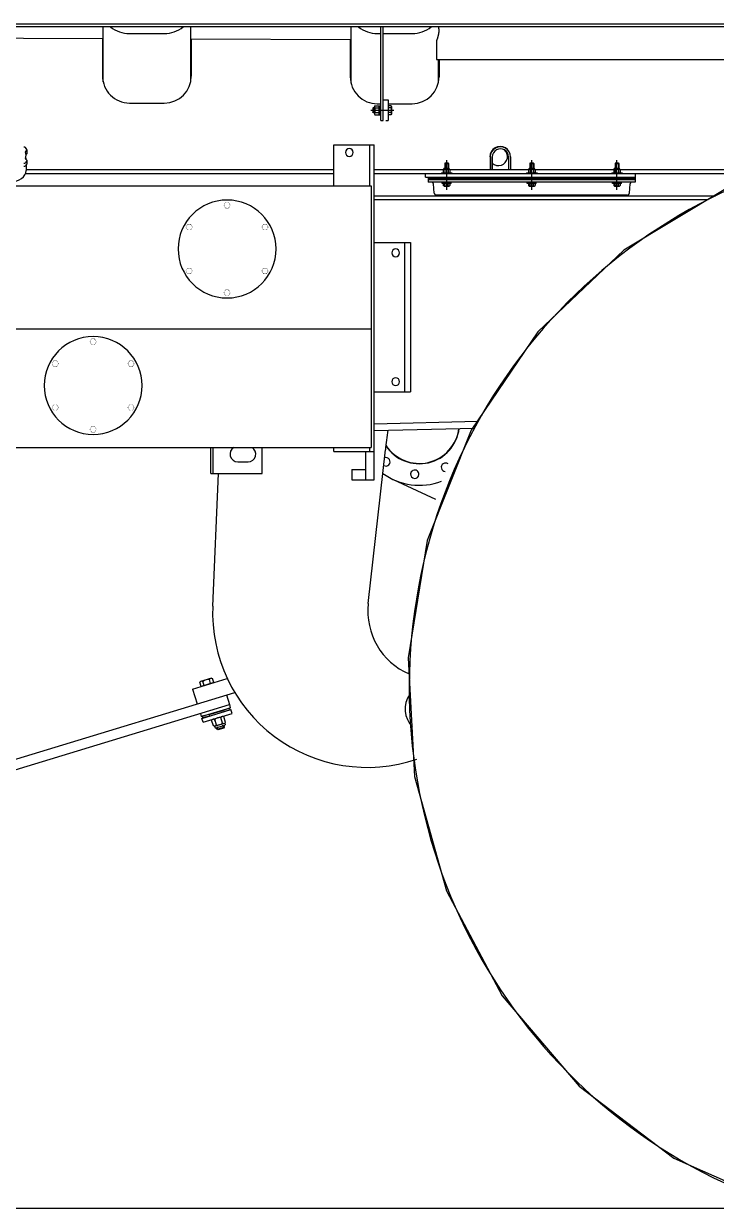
# Model space of a CAD drawing. Extents: x -633 to 241, y -1 to 752.
# Drawn here: x 16.1 to 83.3, y 7.3 to 122.2 of the extents above; entities that cross this region are included whole.
import ezdxf

# ---------------------------------------------------------------- set-up
doc = ezdxf.new("R2010")
doc.units = 0
doc.header["$LTSCALE"] = 48
doc.linetypes.add('CENTERLINE', pattern=[1.25, 1, -0.0625, 0.125, -0.0625])
doc.linetypes.add('PHANTOM', pattern=[1.1875, 0.75, -0.0625, 0.125, -0.0625, 0.125, -0.0625])
for name, color, linetype in [('0A537428______3_____', 1, 'CONTINUOUS'), ('0A537428____________', 1, 'CONTINUOUS'), ('10', 7, 'CONTINUOUS')]:
    doc.layers.add(name, color=color, linetype=linetype)

# ---------------------------------------------------------------- blocks, each defined once
blk = doc.blocks.new('DRW3_DET-6')
at = {"layer": '0A537428______3_____', "color": 2, "linetype": 'CONTINUOUS', "const_width": 0.02}
for points in [[(-0.32, 0), (-0.16, 0.28)], [(-0.32, 0), (-0.16, -0.28)], [(-0.16, 0.28), (0.16, 0.28)], [(0.16, 0.28), (0.32, 0)], [(0.16, -0.28), (0.32, 0)], [(-0.16, -0.28), (0.16, -0.28)]]:
    blk.add_lwpolyline(points, dxfattribs=at)
blk.add_lwpolyline([(0, -0.28, 1), (0, 0.28, 1), (0, -0.28)], format="xyb", dxfattribs=at)
blk = doc.blocks.new('*U362', base_point=(31.418448, 11.664228))
at = {"layer": '0A537428______3_____', "color": 40, "linetype": 'CONTINUOUS'}
blk.add_arc((31.418448, 11.664228), 0.1048, 269.99967, 359.99971, dxfattribs=at)
blk = doc.blocks.new('*U181', base_point=(30.957369, 11.343739))
at = {"layer": '0A537428______3_____', "color": 1, "linetype": 'CONTINUOUS'}
blk.add_arc((30.957369, 11.343739), 0.07, 325.42554, 334.57445, dxfattribs=at)
blk = doc.blocks.new('*U180', base_point=(31.016254, 11.363551))
at = {"layer": '0A537428______3_____', "color": 1, "linetype": 'CONTINUOUS'}
blk.add_arc((31.016254, 11.363551), 0.0048, 299.99979, 0.00001, dxfattribs=at)
blk = doc.blocks.new('*U178', base_point=(30.957369, 11.297162))
at = {"layer": '0A537428______3_____', "color": 1, "linetype": 'CONTINUOUS'}
blk.add_arc((30.957369, 11.297162), 0.06, 180.00002, 359.99998, dxfattribs=at)
blk = doc.blocks.new('*U177', base_point=(30.957369, 11.343739))
at = {"layer": '0A537428______3_____', "color": 1, "linetype": 'CONTINUOUS'}
blk.add_arc((30.957369, 11.343739), 0.06, 354.83679, 8.8734, dxfattribs=at)
blk = doc.blocks.new('*U176', base_point=(31.016254, 11.323947))
at = {"layer": '0A537428______3_____', "color": 1, "linetype": 'CONTINUOUS'}
blk.add_arc((31.016254, 11.323947), 0.0048, 334.57445, 0.00001, dxfattribs=at)
blk = doc.blocks.new('*U175', base_point=(31.011055, 11.317582))
at = {"layer": '0A537428______3_____', "color": 1, "linetype": 'CONTINUOUS'}
blk.add_arc((31.011055, 11.317582), 0.0048, 239.99981, 325.42559, dxfattribs=at)
blk = doc.blocks.new('*U135', base_point=(31.011055, 11.3293))
at = {"layer": '0A537428______3_____', "color": 1, "linetype": 'CONTINUOUS'}
blk.add_arc((31.011055, 11.3293), 0.0048, 239.99981, 325.42558, dxfattribs=at)
blk = doc.blocks.new('*U134', base_point=(30.957369, 11.357289))
at = {"layer": '0A537428______3_____', "color": 1, "linetype": 'CONTINUOUS'}
blk.add_arc((30.957369, 11.357289), 0.07, 325.42554, 334.57445, dxfattribs=at)
blk = doc.blocks.new('*U133', base_point=(31.016254, 11.336119))
at = {"layer": '0A537428______3_____', "color": 1, "linetype": 'CONTINUOUS'}
blk.add_arc((31.016254, 11.336119), 0.0048, 334.57445, 60.00021, dxfattribs=at)
blk = doc.blocks.new('*U132', base_point=(31.019405, 11.343129))
at = {"layer": '0A537428______3_____', "color": 1, "linetype": 'CONTINUOUS'}
blk.add_arc((31.019405, 11.343129), 0.0048, 163.20262, 239.99995, dxfattribs=at)
blk = doc.blocks.new('*U131', base_point=(30.957369, 11.357289))
at = {"layer": '0A537428______3_____', "color": 1, "linetype": 'CONTINUOUS'}
blk.add_arc((30.957369, 11.357289), 0.06, 343.19158, 16.80709, dxfattribs=at)
blk = doc.blocks.new('*U130', base_point=(31.019405, 11.371468))
at = {"layer": '0A537428______3_____', "color": 1, "linetype": 'CONTINUOUS'}
blk.add_arc((31.019405, 11.371468), 0.0048, 120.00003, 196.79742, dxfattribs=at)
blk = doc.blocks.new('*U129', base_point=(31.016254, 11.378478))
at = {"layer": '0A537428______3_____', "color": 1, "linetype": 'CONTINUOUS'}
blk.add_arc((31.016254, 11.378478), 0.0048, 299.99979, 25.42559, dxfattribs=at)
blk = doc.blocks.new('*U128', base_point=(30.957369, 11.357289))
at = {"layer": '0A537428______3_____', "color": 1, "linetype": 'CONTINUOUS'}
blk.add_arc((30.957369, 11.357289), 0.07, 25.425588, 34.574469, dxfattribs=at)
blk = doc.blocks.new('*U127', base_point=(31.011055, 11.385279))
at = {"layer": '0A537428______3_____', "color": 1, "linetype": 'CONTINUOUS'}
blk.add_arc((31.011055, 11.385279), 0.0048, 34.574469, 120.00019, dxfattribs=at)
blk = doc.blocks.new('*U372', base_point=(31.4184, 11.946569))
at = {"layer": '0A537428______3_____', "color": 40, "linetype": 'CONTINUOUS'}
blk.add_arc((31.4184, 11.946569), 0.118, 231.38492, 270.00007, dxfattribs=at)
blk = doc.blocks.new('*U371', base_point=(31.553605, 11.946569))
at = {"layer": '0A537428______3_____', "color": 40, "linetype": 'CONTINUOUS'}
blk.add_arc((31.553605, 11.946569), 0.118, 270.00007, 308.36275, dxfattribs=at)
blk = doc.blocks.new('*U363', base_point=(31.553966, 11.664218))
at = {"layer": '0A537428______3_____', "color": 40, "linetype": 'CONTINUOUS'}
blk.add_arc((31.553966, 11.664218), 0.1048, 359.99971, 89.99958, dxfattribs=at)
blk = doc.blocks.new('*U365', base_point=(32.515778, 11.661422))
at = {"layer": '0A537428______3_____', "color": 40, "linetype": 'CONTINUOUS'}
blk.add_arc((32.515778, 11.661422), 0.1048, 359.99971, 89.99958, dxfattribs=at)
blk = doc.blocks.new('*U364', base_point=(32.38026, 11.661422))
at = {"layer": '0A537428______3_____', "color": 40, "linetype": 'CONTINUOUS'}
blk.add_arc((32.38026, 11.661422), 0.1048, 269.99967, 359.99971, dxfattribs=at)
blk = doc.blocks.new('*U345', base_point=(32.380801, 11.946569))
at = {"layer": '0A537428______3_____', "color": 40, "linetype": 'CONTINUOUS'}
blk.add_arc((32.380801, 11.946569), 0.118, 231.63643, 270.00007, dxfattribs=at)
blk = doc.blocks.new('*U344', base_point=(32.516004, 11.946569))
at = {"layer": '0A537428______3_____', "color": 40, "linetype": 'CONTINUOUS'}
blk.add_arc((32.516004, 11.946569), 0.118, 270.00007, 308.36362, dxfattribs=at)
blk = doc.blocks.new('*U376', base_point=(32.858584, 11.350625))
at = {"layer": '0A537428______3_____', "color": 40, "linetype": 'CONTINUOUS'}
blk.add_arc((32.858584, 11.350625), 0.03937, 90.001088, 270.00291, dxfattribs=at)
blk = doc.blocks.new('*U375', base_point=(32.858584, 11.350625))
at = {"layer": '0A537428______3_____', "color": 40, "linetype": 'CONTINUOUS'}
blk.add_arc((32.858584, 11.350625), 0.031496, 89.999601, 270.00186, dxfattribs=at)
blk = doc.blocks.new('*U374', base_point=(32.851038, 11.351518))
at = {"layer": '0A537428______3_____', "color": 40, "linetype": 'CONTINUOUS'}
blk.add_arc((32.851038, 11.351518), 0.034999, 245.13604, 70.04335, dxfattribs=at)
blk = doc.blocks.new('*U373', base_point=(32.857969, 11.350625))
at = {"layer": '0A537428______3_____', "color": 40, "linetype": 'CONTINUOUS'}
blk.add_arc((32.857969, 11.350625), 0.04, 90.000836, 270.00167, dxfattribs=at)

msp = doc.modelspace()

# ---------------------------------------------------------------- linework, layer by layer
at = {"layer": '0A537428______3_____', "color": 40, "linetype": 'CONTINUOUS'}
for points in [[(-41.41, 122.21), (156.2, 122.21)], [(156.2, 121.89), (-41.39, 121.89)], [(23.79, 116.58), (23.79, 121.89)], [(32.29, 116.54), (32.29, 121.89)], [(47.85, 116.45), (47.85, 121.89)], [(23.73, 120.73), (8.37, 120.8)], [(23.73, 120.73), (23.73, 117.13)], [(26.35, 121.26), (29.73, 121.26)], [(47.77, 120.64), (32.35, 120.7)], [(32.35, 120.7), (32.35, 117.13)], [(50.41, 121.26), (50.73, 121.26)], [(50.98, 121.26), (53.79, 121.26)], [(47.77, 120.64), (47.77, 117.06)], [(56.13, 120.5), (56.13, 118.75)], [(56.13, 118.75), (88.26, 118.75)], [(56.35, 116.53), (56.35, 118.75)], [(56.4, 118.75), (56.4, 117.06)], [(26.35, 114.51), (29.73, 114.51)], [(51.46, 114.44), (53.78, 114.44)], [(61.34, 109.29), (61.34, 108.04)], [(61.37, 109.29), (61.37, 108.04)], [(61.56, 109.29), (61.56, 108.04)], [(63.14, 109.29), (63.14, 108.04)], [(63.33, 109.29), (63.33, 108.04)], [(46.18, 107.64), (16.26, 107.64)], [(46.18, 108.04), (16.32, 108.04)], [(56.8, 108.04), (50.09, 108.04)], [(88.18, 107.64), (50.09, 107.64)], [(55.07, 107.33), (55.07, 107.64)], [(55.07, 107.33), (75.47, 107.33)], [(65.07, 108.04), (57.45, 108.04)], [(73.34, 108.04), (65.72, 108.04)], [(89.28, 108.04), (73.98, 108.04)], [(75.47, 107.33), (75.47, 107.64)]]:
    msp.add_lwpolyline(points, dxfattribs=at)
at = {"layer": '0A537428______3_____', "color": 190, "linetype": 'CONTINUOUS'}
for points in [[(50.73, 112.81), (50.73, 121.89)], [(50.98, 112.81), (50.98, 121.89)], [(50.39, 114.44), (50.73, 114.44)], [(50.73, 112.81), (50.98, 112.81)]]:
    msp.add_lwpolyline(points, dxfattribs=at)
at = {"layer": '0A537428______3_____', "color": 40, "linetype": 'CONTINUOUS'}
msp.add_lwpolyline([(56.38, 121.7), (56.38, 121.65, -0.003898), (56.37, 121.61, -0.003996), (56.37, 121.56, -0.003977), (56.37, 121.52, -0.003835), (56.37, 121.48, -0.003759), (56.36, 121.43, -0.003708), (56.36, 121.39, -0.003632), (56.35, 121.35, -0.003514), (56.35, 121.3, -0.00354), (56.34, 121.26, -0.003623), (56.33, 121.22, -0.003373), (56.33, 121.18, -0.002981), (56.32, 121.14, -0.003565), (56.31, 121.1, -0.003974), (56.3, 121.05, -0.003366), (56.29, 121.01, -0.003727), (56.28, 120.96, -0.004105), (56.27, 120.91, -0.003481), (56.25, 120.87, -0.003402), (56.24, 120.82, -0.003899), (56.23, 120.78, -0.00313), (56.21, 120.74, -0.00146), (56.2, 120.7, -0.003765), (56.18, 120.66, -0.006012), (56.16, 120.59, -0.003104), (56.13, 120.5, -0.001755)], format="xyb", dxfattribs=at)
at = {"layer": '0A537428______3_____', "color": 230, "linetype": 'CONTINUOUS'}
for points in [[(46.18, 110.47), (49.68, 110.47)], [(46.18, 106.49), (46.18, 110.47)], [(49.68, 106.49), (49.68, 110.47)], [(49.68, 110.46), (50.09, 110.46)], [(50.09, 77.96), (50.09, 110.46)], [(50.09, 100.98), (53.63, 100.98)], [(53.05, 100.98), (53.05, 86.48)], [(50.09, 86.48), (53.63, 86.48)], [(-3.69, 81.1), (49.82, 81.1)], [(46.18, 80.71), (46.18, 81.1)], [(46.18, 80.71), (50.09, 80.71)], [(49.3, 77.96), (49.3, 80.71)], [(49.68, 80.71), (49.68, 81.1)], [(47.92, 78.94), (49.3, 78.94)], [(47.92, 78.94), (47.92, 77.96)], [(47.92, 77.96), (50.09, 77.96)]]:
    msp.add_lwpolyline(points, dxfattribs=at)
at = {"layer": '0A537428______3_____', "color": 2, "linetype": 'CONTINUOUS'}
msp.add_lwpolyline([(123.46, 7.49, 6.128823), (89.71, 7.49)], format="xyb", dxfattribs=at)
at = {"layer": '0A537428______3_____', "color": 1, "linetype": 'CONTINUOUS'}
for points in [[(16.41, 109.61), (16.41, 109.98)], [(16.32, 108.48), (16.32, 107.95)], [(16.41, 108.62), (16.41, 108.92)], [(10.82, 106.49), (49.82, 106.49)], [(49.82, 106.49), (49.82, 81.1)], [(10.82, 92.6), (49.82, 92.6)]]:
    msp.add_lwpolyline(points, dxfattribs=at)
at = {"layer": '0A537428______3_____', "color": 230, "linetype": 'CONTINUOUS'}
for points in [[(47.68, 110.09, 1), (47.68, 109.34, 1), (47.68, 110.09)], [(52.18, 100.35, 1), (52.18, 99.6, 1), (52.18, 100.35)], [(52.18, 87.85, 1), (52.18, 87.1, 1), (52.18, 87.85)]]:
    msp.add_lwpolyline(points, format="xyb", dxfattribs=at)
at = {"layer": '0A537428______3_____', "color": 2, "linetype": 'CONTINUOUS'}
for points in [[(84.21, 106.18), (74.33, 100.23)], [(74.33, 100.23), (65.97, 92.3)], [(65.97, 92.3), (59.5, 82.76)], [(59.5, 82.76), (55.24, 72.05)], [(55.24, 72.05), (53.39, 60.67)], [(53.39, 60.67), (54.02, 49.17)], [(54.02, 49.17), (57.12, 38.06)], [(57.12, 38.06), (62.53, 27.89)], [(62.53, 27.89), (70, 19.11)], [(70, 19.11), (79.18, 12.15)], [(79.18, 12.15), (89.71, 7.49)], [(-177.86, 7.27), (241.12, 7.27)]]:
    msp.add_lwpolyline(points, dxfattribs=at)
at = {"layer": '0A537428______3_____', "color": 1, "linetype": 'CONTINUOUS'}
for points in [[(40.57, 100.35, 1), (31.07, 100.35, 1), (40.57, 100.35)], [(27.57, 87.1, 1), (18.07, 87.1, 1), (27.57, 87.1)]]:
    msp.add_lwpolyline(points, format="xyb", dxfattribs=at)
at = {"layer": '0A537428______3_____', "color": 4, "linetype": 'CONTINUOUS'}
for points in [[(50.09, 105.52), (83.22, 105.52)], [(50.09, 105.16), (82.5, 105.16)], [(53.63, 100.98), (53.63, 86.48)], [(50.09, 83.37), (60.17, 83.63)], [(50.09, 82.73), (59.82, 82.98)], [(34.23, 78.58), (34.23, 81.1)], [(34.46, 78.58), (34.46, 81.1)], [(39.23, 78.58), (39.23, 81.1)], [(36.86, 79.7), (37.86, 79.7)], [(34.23, 78.58), (39.23, 78.58)], [(34.43, 65.71), (35, 78.58)], [(32.48, 57.65), (35.84, 58.67)], [(32.48, 57.65), (32.91, 56.22)]]:
    msp.add_lwpolyline(points, dxfattribs=at)
for points in [[(51.43, 82.77, 0.009626), (51.18, 80.86)], [(36.47, 81.1, 0.763246), (36.86, 79.7)], [(37.86, 79.7, 0.763246), (38.24, 81.1)], [(34.43, 65.71, 0.527737), (54.24, 50.85)], [(49.52, 65.94, 0.330521), (53.49, 59.12)], [(53.55, 57.15, 0.360346), (53.81, 53.97)]]:
    msp.add_lwpolyline(points, format="xyb", dxfattribs=at)
at = {"layer": '0A537428______3_____', "color": 7, "linetype": 'CONTINUOUS'}
for points in [[(51.23, 81.25, 0.696095), (58.35, 82.94)], [(51.23, 81.3, 0.699058), (58.32, 82.94)], [(51.02, 79.35, 1.586616), (51.1, 80.08)], [(57.27, 79.49, 1.384026), (56.99, 78.77)], [(50.93, 78.58, 0.255497), (56.63, 77.82)], [(53.63, 78.53, 1), (54.44, 78.46, 1), (53.63, 78.53)]]:
    msp.add_lwpolyline(points, format="xyb", dxfattribs=at)
at = {"layer": '0A537428______3_____', "color": 4, "linetype": 'CENTERLINE'}
msp.add_lwpolyline([(49.52, 65.94), (51.18, 80.86)], dxfattribs=at)
at = {"layer": '0A537428______3_____', "color": 7, "linetype": 'CONTINUOUS'}
msp.add_lwpolyline([(51.95, 77.98), (56.04, 76.07)], dxfattribs=at)
at = {"layer": '0A537428______3_____', "color": 3, "linetype": 'CONTINUOUS'}
for points in [[(34.31, 58.71), (33.23, 58.38)], [(34.31, 58.71), (34.41, 58.69)], [(34.53, 58.29), (34.41, 58.69)], [(33.23, 58.38), (33.17, 58.31)], [(33.29, 57.91), (33.17, 58.31)], [(34.53, 58.29), (33.29, 57.91)], [(33.6, 58.01), (33.48, 58.4)], [(34.22, 58.19), (34.1, 58.59)], [(34.43, 58.26), (34.44, 58.25)], [(-1.32, 45.79), (36.56, 57.33)], [(35.78, 57.09), (36.07, 56.15)], [(-1.03, 44.85), (36.07, 56.15)], [(33.23, 55.28), (33.32, 54.99)], [(33.32, 54.99), (36.13, 55.84)], [(33.37, 54.81), (36.19, 55.66)], [(34.07, 55.17), (33.41, 55.01)], [(33.49, 54.43), (36.3, 55.29)], [(34.07, 55.17), (35.41, 55.58)], [(34.07, 55.17), (34.11, 55.03)], [(35.41, 55.58), (36.04, 55.82)], [(35.41, 55.58), (35.45, 55.44)], [(35.46, 55.44), (36.09, 55.68)], [(36.04, 56.14), (36.13, 55.84)], [(36.04, 55.82), (36.09, 55.68)], [(36.3, 55.29), (36.19, 55.66)], [(33.49, 54.43), (33.37, 54.81)], [(33.41, 55.01), (33.45, 54.87)], [(34.1, 55.03), (33.45, 54.87)], [(34.39, 54.7), (34.32, 54.63)], [(34.5, 54.07), (34.32, 54.63)], [(34.59, 54.04), (34.5, 54.07)], [(34.59, 54.04), (35.6, 54.35)], [(34.59, 54.04), (34.67, 53.9)], [(34.66, 54.54), (34.61, 54.71)], [(34.79, 54.16), (34.62, 54.72)], [(34.96, 53.96), (35.4, 54.09)], [(35.38, 54.33), (35.2, 54.9)], [(35.49, 54.99), (35.4, 55.01)], [(35.4, 54.09), (35.59, 54.15)], [(35.52, 53.87), (35.45, 54.11)], [(35.67, 54.42), (35.49, 54.99)], [(35.56, 53.95), (35.51, 54.13)], [(35.67, 54.42), (35.6, 54.35)], [(35.6, 54.35), (35.62, 54.19)], [(34.72, 53.88), (34.96, 53.96)], [(34.85, 53.73), (34.79, 53.91)], [(35.56, 53.95), (34.85, 53.73)], [(34.92, 53.69), (34.85, 53.93)], [(34.92, 53.69), (34.85, 53.73)], [(35.52, 53.87), (34.92, 53.69)], [(35.52, 53.87), (35.56, 53.95)]]:
    msp.add_lwpolyline(points, dxfattribs=at)
for points in [[(34.24, 58.69, 0.151168), (34.1, 58.59)], [(33.48, 58.4, 0.151168), (33.31, 58.4)], [(34.1, 58.59, 0.154704), (33.48, 58.4)], [(34.62, 54.72, 0.151167), (34.46, 54.72)], [(35.2, 54.9, 0.154701), (34.62, 54.72)], [(34.66, 54.07, 0.151167), (34.79, 54.16)], [(34.79, 54.16, 0.154701), (35.38, 54.33)], [(35.33, 54.99, 0.151167), (35.2, 54.9)], [(35.4, 54.09, 0.466667), (35.34, 54.07)], [(35.38, 54.33, 0.151167), (35.54, 54.33)], [(35.59, 54.15, 0.351524), (35.62, 54.19)], [(34.67, 53.9, 0.351524), (34.72, 53.88)], [(34.96, 53.96, 0.466667), (34.9, 53.94)]]:
    msp.add_lwpolyline(points, format="xyb", dxfattribs=at)
at = {"layer": '0A537428____________', "color": 7, "linetype": 'PHANTOM'}
for points in [[(56.84, 108.08), (56.8, 108.05)], [(56.8, 108.05), (56.8, 107.75)], [(56.84, 108.08), (56.86, 108.16)], [(56.84, 108.08), (57.4, 108.08)], [(56.89, 108.18), (57.36, 108.18)], [(56.96, 108.05), (56.96, 107.75)], [(57.29, 108.05), (57.29, 107.75)], [(57.4, 108.08), (57.39, 108.16)], [(57.45, 108.05), (57.4, 108.08)], [(57.45, 108.05), (57.45, 107.75)], [(65.11, 108.08), (65.07, 108.05)], [(65.07, 108.05), (65.07, 107.75)], [(65.11, 108.08), (65.13, 108.16)], [(65.11, 108.08), (65.67, 108.08)], [(65.15, 108.18), (65.63, 108.18)], [(65.23, 108.05), (65.23, 107.75)], [(65.55, 108.05), (65.55, 107.75)], [(65.67, 108.08), (65.65, 108.16)], [(65.72, 108.05), (65.67, 108.08)], [(65.72, 108.05), (65.72, 107.75)], [(73.38, 108.08), (73.34, 108.05)], [(73.34, 108.05), (73.34, 107.75)], [(73.38, 108.08), (73.4, 108.16)], [(73.38, 108.08), (73.94, 108.08)], [(73.42, 108.18), (73.9, 108.18)], [(73.5, 108.05), (73.5, 107.75)], [(73.82, 108.05), (73.82, 107.75)], [(73.94, 108.08), (73.92, 108.16)], [(73.98, 108.05), (73.94, 108.08)], [(73.98, 108.05), (73.98, 107.75)], [(56.84, 107.73), (56.8, 107.75)], [(57.45, 107.75), (57.4, 107.73)], [(65.11, 107.73), (65.07, 107.75)], [(65.72, 107.75), (65.67, 107.73)], [(73.38, 107.73), (73.34, 107.75)], [(73.98, 107.75), (73.94, 107.73)]]:
    msp.add_lwpolyline(points, dxfattribs=at)
for points in [[(56.89, 108.18, 0.351524), (56.86, 108.16)], [(56.96, 108.05, 0.151167), (56.88, 108.08)], [(57.29, 108.05, 0.154701), (56.96, 108.05)], [(57.37, 108.08, 0.151167), (57.29, 108.05)], [(57.39, 108.16, 0.351524), (57.36, 108.18)], [(65.15, 108.18, 0.351524), (65.13, 108.16)], [(65.23, 108.05, 0.151167), (65.15, 108.08)], [(65.55, 108.05, 0.154701), (65.23, 108.05)], [(65.64, 108.08, 0.151167), (65.55, 108.05)], [(65.65, 108.16, 0.351524), (65.63, 108.18)], [(73.42, 108.18, 0.351524), (73.4, 108.16)], [(73.5, 108.05, 0.151167), (73.42, 108.08)], [(73.82, 108.05, 0.154701), (73.5, 108.05)], [(73.9, 108.08, 0.151167), (73.82, 108.05)], [(73.92, 108.16, 0.351524), (73.9, 108.18)], [(56.88, 107.73, 0.151167), (56.96, 107.75)], [(56.96, 107.75, 0.154701), (57.29, 107.75)], [(57.29, 107.75, 0.151167), (57.37, 107.73)], [(65.15, 107.73, 0.151167), (65.23, 107.75)], [(65.23, 107.75, 0.154701), (65.55, 107.75)], [(65.55, 107.75, 0.151167), (65.64, 107.73)], [(73.42, 107.73, 0.151167), (73.5, 107.75)], [(73.5, 107.75, 0.154701), (73.82, 107.75)], [(73.82, 107.75, 0.151167), (73.9, 107.73)]]:
    msp.add_lwpolyline(points, format="xyb", dxfattribs=at)
at = {"layer": '0A537428____________', "color": 190, "linetype": 'PHANTOM'}
for points in [[(56.98, 108.7), (56.94, 108.66)], [(56.94, 108.66), (57.31, 108.66)], [(56.94, 108.66), (56.94, 108.18)], [(56.98, 108.7), (56.98, 108.18)], [(56.98, 108.7), (57.27, 108.7)], [(57.27, 108.7), (57.31, 108.66)], [(57.27, 108.7), (57.27, 108.18)], [(57.31, 108.66), (57.31, 108.18)], [(65.24, 108.7), (65.2, 108.66)], [(65.2, 108.66), (65.58, 108.66)], [(65.2, 108.66), (65.2, 108.18)], [(65.24, 108.7), (65.24, 108.18)], [(65.24, 108.7), (65.54, 108.7)], [(65.54, 108.7), (65.58, 108.66)], [(65.54, 108.7), (65.54, 108.18)], [(65.58, 108.66), (65.58, 108.18)], [(73.51, 108.7), (73.47, 108.66)], [(73.47, 108.66), (73.85, 108.66)], [(73.47, 108.66), (73.47, 108.18)], [(73.51, 108.7), (73.51, 108.18)], [(73.51, 108.7), (73.81, 108.7)], [(73.81, 108.7), (73.85, 108.66)], [(73.81, 108.7), (73.81, 108.18)], [(73.85, 108.66), (73.85, 108.18)], [(56.8, 106.69), (56.8, 106.51)], [(56.8, 106.69), (57.45, 106.69)], [(56.89, 106.46), (56.8, 106.51)], [(56.85, 106.7), (56.85, 106.69)], [(56.89, 106.46), (57.36, 106.46)], [(56.96, 106.51), (56.96, 106.69)], [(57.29, 106.51), (57.29, 106.69)], [(57.36, 106.46), (57.45, 106.51)], [(57.39, 106.7), (57.39, 106.69)], [(57.45, 106.69), (57.45, 106.51)], [(65.07, 106.69), (65.07, 106.51)], [(65.07, 106.69), (65.72, 106.69)], [(65.15, 106.46), (65.07, 106.51)], [(65.12, 106.7), (65.12, 106.69)], [(65.15, 106.46), (65.63, 106.46)], [(65.23, 106.51), (65.23, 106.69)], [(65.55, 106.51), (65.55, 106.69)], [(65.63, 106.46), (65.72, 106.51)], [(65.66, 106.7), (65.66, 106.69)], [(65.72, 106.69), (65.72, 106.51)], [(73.34, 106.69), (73.34, 106.51)], [(73.34, 106.69), (73.98, 106.69)], [(73.42, 106.46), (73.34, 106.51)], [(73.39, 106.7), (73.39, 106.69)], [(73.42, 106.46), (73.9, 106.46)], [(73.5, 106.51), (73.5, 106.69)], [(73.82, 106.51), (73.82, 106.69)], [(73.9, 106.46), (73.98, 106.51)], [(73.93, 106.7), (73.93, 106.69)], [(73.98, 106.69), (73.98, 106.51)]]:
    msp.add_lwpolyline(points, dxfattribs=at)
at = {"layer": '0A537428____________', "color": 4, "linetype": 'CENTERLINE'}
for points in [[(57.12, 108.97), (57.12, 106.09)], [(65.39, 106.09), (65.39, 108.97)], [(73.66, 106.09), (73.66, 108.97)]]:
    msp.add_lwpolyline(points, dxfattribs=at)
at = {"layer": '0A537428____________', "color": 3, "linetype": 'PHANTOM'}
for points in [[(55.35, 107.33), (55.35, 107.07)], [(55.35, 107.2), (75.43, 107.2)], [(75.43, 107.33), (75.43, 107.07)]]:
    msp.add_lwpolyline(points, dxfattribs=at)
at = {"layer": '0A537428____________', "color": 4, "linetype": 'PHANTOM'}
for points in [[(75.43, 107.07), (55.35, 107.07)], [(55.35, 107.07), (55.35, 106.84)], [(56.62, 107.73), (56.62, 107.64)], [(56.62, 107.73), (57.63, 107.73)], [(57.63, 107.73), (57.63, 107.64)], [(64.89, 107.73), (64.89, 107.64)], [(64.89, 107.73), (65.9, 107.73)], [(65.9, 107.73), (65.9, 107.64)], [(73.15, 107.73), (73.15, 107.64)], [(73.15, 107.73), (74.17, 107.73)], [(74.17, 107.73), (74.17, 107.64)], [(75.43, 107.07), (75.43, 106.84)], [(75.43, 106.84), (55.35, 106.84)], [(55.93, 105.76), (55.85, 106.66)], [(74.86, 105.76), (74.94, 106.66)], [(74.66, 105.58), (56.12, 105.58)]]:
    msp.add_lwpolyline(points, dxfattribs=at)
for points in [[(55.85, 106.66, 0.388879), (55.65, 106.84)], [(55.93, 105.76, 0.388879), (56.12, 105.58)], [(74.66, 105.58, 0.388879), (74.86, 105.76)], [(75.13, 106.84, 0.388885), (74.94, 106.66)]]:
    msp.add_lwpolyline(points, format="xyb", dxfattribs=at)
at = {"layer": '0A537428____________', "color": 230, "linetype": 'PHANTOM'}
for points in [[(56.68, 106.7), (56.68, 106.84)], [(57.56, 106.7), (56.68, 106.7)], [(57.56, 106.7), (57.56, 106.84)], [(64.95, 106.7), (64.95, 106.84)], [(65.83, 106.7), (64.95, 106.7)], [(65.83, 106.7), (65.83, 106.84)], [(73.22, 106.7), (73.22, 106.84)], [(74.1, 106.7), (73.22, 106.7)], [(74.1, 106.7), (74.1, 106.84)]]:
    msp.add_lwpolyline(points, dxfattribs=at)
at = {"layer": '0A537428____________', "color": 190, "linetype": 'PHANTOM'}
for points in [[(56.89, 106.46, 0.267949), (56.96, 106.51)], [(56.96, 106.51, 0.300916), (57.29, 106.51)], [(57.29, 106.51, 0.267949), (57.36, 106.46)], [(65.15, 106.46, 0.267949), (65.23, 106.51)], [(65.23, 106.51, 0.300916), (65.55, 106.51)], [(65.55, 106.51, 0.267949), (65.63, 106.46)], [(73.42, 106.46, 0.267949), (73.5, 106.51)], [(73.5, 106.51, 0.300916), (73.82, 106.51)], [(73.82, 106.51, 0.267949), (73.9, 106.46)]]:
    msp.add_lwpolyline(points, format="xyb", dxfattribs=at)
at = {"layer": '10', "color": 40, "linetype": 'CONTINUOUS'}
msp.add_lwpolyline([(56.38, 121.7), (56.38, 121.89)], dxfattribs=at)
at = {"layer": '10', "color": 4, "linetype": 'CONTINUOUS'}
for points in [[(49.76, 113.81), (52.01, 113.81)], [(50.13, 114.18), (50.17, 114.24)], [(50.13, 114.18), (50.13, 113.56)], [(50.17, 114.24), (50.54, 114.24)], [(50.17, 114.03), (50.54, 114.03)], [(50.57, 114.18), (50.54, 114.24)], [(50.57, 114.18), (50.57, 113.43)], [(50.13, 113.56), (50.13, 113.43)], [(50.13, 113.43), (50.17, 113.38)], [(50.17, 113.59), (50.54, 113.59)], [(50.17, 113.38), (50.54, 113.38)], [(50.57, 113.43), (50.54, 113.38)]]:
    msp.add_lwpolyline(points, dxfattribs=at)
at = {"layer": '10', "color": 7, "linetype": 'CONTINUOUS'}
for points in [[(49.96, 114.01), (50.01, 114.06)], [(49.96, 114.01), (49.99, 114.01)], [(49.96, 114.01), (49.96, 113.61)], [(50.13, 114.06), (50.01, 114.06)], [(50.01, 114.06), (50.01, 113.56)], [(50.13, 114.01), (50.01, 114.01)], [(51.46, 114.18), (51.46, 113.43)], [(51.46, 114.18), (51.47, 114.18)], [(51.47, 114.24), (51.47, 113.38)], [(51.74, 114.24), (51.47, 114.24)], [(51.74, 114.03), (51.47, 114.03)], [(51.77, 114.18), (51.74, 114.24)], [(51.77, 114.18), (51.77, 113.43)], [(50.01, 113.56), (49.96, 113.61)], [(49.96, 113.61), (49.99, 113.61)], [(50.13, 113.61), (50.01, 113.61)], [(50.13, 113.56), (50.01, 113.56)], [(51.46, 113.43), (51.47, 113.43)], [(51.74, 113.59), (51.47, 113.59)], [(51.74, 113.38), (51.47, 113.38)], [(51.77, 113.43), (51.74, 113.38)]]:
    msp.add_lwpolyline(points, dxfattribs=at)
at = {"layer": '10', "color": 4, "linetype": 'CONTINUOUS'}
for points in [[(50.17, 114.24, 0.309401), (50.17, 114.03)], [(50.17, 114.03, 0.154701), (50.17, 113.59)], [(50.54, 114.03, 0.309401), (50.54, 114.24)], [(50.54, 113.59, 0.154701), (50.54, 114.03)], [(50.17, 113.59, 0.309401), (50.17, 113.38)], [(50.54, 113.38, 0.309401), (50.54, 113.59)]]:
    msp.add_lwpolyline(points, format="xyb", dxfattribs=at)
at = {"layer": '10', "color": 1, "linetype": 'CONTINUOUS'}
for points in [[(50.57, 114.25), (50.73, 114.25)], [(50.57, 113.36), (50.57, 114.25)], [(50.73, 113.36), (50.73, 114.25)], [(50.98, 114.81), (51.23, 114.81)], [(50.57, 113.36), (50.73, 113.36)]]:
    msp.add_lwpolyline(points, dxfattribs=at)
at = {"layer": '10', "color": 2, "linetype": 'CONTINUOUS'}
for points in [[(51.23, 114.81), (51.46, 114.81)], [(51.46, 114.81), (51.46, 112.81)], [(51.23, 112.81), (51.46, 112.81)]]:
    msp.add_lwpolyline(points, dxfattribs=at)
at = {"layer": '10', "color": 7, "linetype": 'CONTINUOUS'}
for points in [[(51.74, 114.03, 0.309401), (51.74, 114.24)], [(51.74, 113.59, 0.154701), (51.74, 114.03)], [(51.74, 113.38, 0.309401), (51.74, 113.59)]]:
    msp.add_lwpolyline(points, format="xyb", dxfattribs=at)

# ---------------------------------------------------------------- block references
at = {"layer": '0A537428______3_____', "color": 40, "xscale": 25, "zscale": 25}
for name, p, yscale, rotation in [('*U372', (26.35, 124.19), 24.831379, 359.99995), ('*U371', (29.73, 124.19), 24.831379, 359.99995), ('*U345', (50.41, 124.19), 24.831379, 359.99995), ('*U344', (53.79, 124.19), 24.831379, 359.99995), ('*U362', (26.35, 117.13), 24.98474575, 270.00036), ('*U363', (29.73, 117.13), 24.98474575, 270.00036), ('*U364', (50.39, 117.06), 24.98474575, 270.00036), ('*U365', (53.78, 117.06), 24.98474575, 270.00036), ('*U373', (62.33, 109.29), 24.984756, 269.9991200000001), ('*U376', (62.35, 109.29), 24.98476075, 269.99887), ('*U374', (62.16, 109.31), 24.847737, 341.58749), ('*U375', (62.35, 109.29), 24.9847365, 270.00014)]:
    msp.add_blockref(name, p, dxfattribs=dict(at, yscale=yscale, rotation=rotation))
at = {"layer": '0A537428______3_____', "color": 1, "xscale": 25, "zscale": 25}
for name, p, yscale in [('*U127', (16.16, 110.15), 18.91189), ('*U130', (16.37, 109.81), 18.91189), ('*U128', (14.82, 109.45), 18.91189175), ('*U131', (14.82, 109.45), 18.911889), ('*U177', (14.82, 109.11), 17.6776755), ('*U129', (16.29, 109.98), 18.91189), ('*U180', (16.29, 109.61), 17.67767125), ('*U135', (16.16, 108.75), 18.91189), ('*U175', (16.16, 108.46), 17.67767125), ('*U132', (16.37, 109.1), 18.91189), ('*U134', (14.82, 109.45), 18.91189175), ('*U181', (14.82, 109.11), 17.6776645), ('*U133', (16.29, 108.92), 18.91189), ('*U176', (16.29, 108.62), 17.67767125), ('*U178', (14.82, 107.95), 17.6776755)]:
    msp.add_blockref(name, p, dxfattribs=dict(at, yscale=yscale))
at = {"layer": '0A537428______3_____', "xscale": 0.999999975, "yscale": 0.999999975, "zscale": 0.999999975}
for p in [(35.82, 104.6), (32.14, 102.47), (39.5, 102.47), (32.14, 98.22), (39.5, 98.22), (35.82, 96.1), (22.82, 91.35), (19.14, 89.22), (26.5, 89.22), (19.14, 84.97), (26.5, 84.97), (22.82, 82.85)]:
    msp.add_blockref('DRW3_DET-6', p, dxfattribs=at)

doc.saveas('drawing.dxf')
